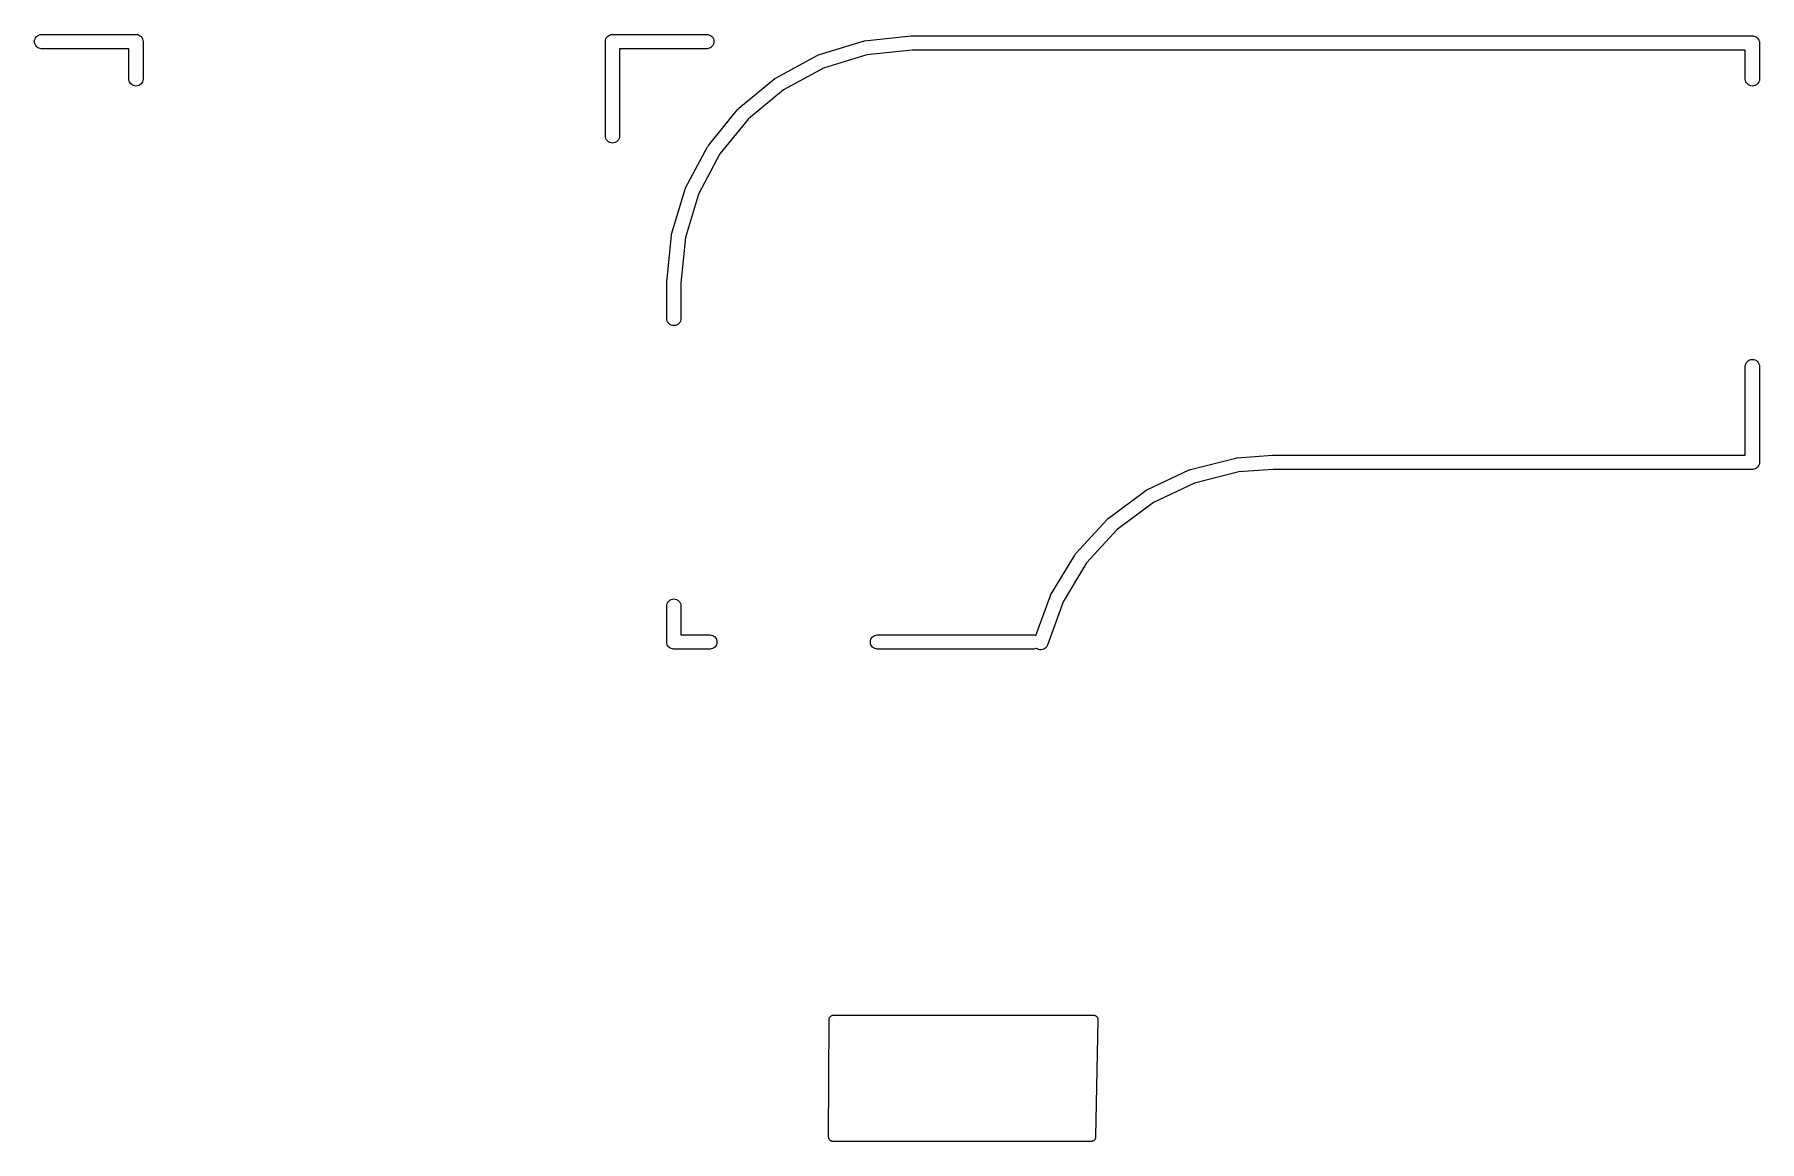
# Model space of a CAD drawing. Extents: x -13 to 127, y -89 to 15.
# Drawn here: x 5.92 to 24.21, y -4.66 to 7.08 of the extents above; entities that cross this region are included whole.
import ezdxf

# ---------------------------------------------------------------- set-up
doc = ezdxf.new("R2010")
doc.units = 0
doc.layers.add('BLACK', color=7, linetype='CONTINUOUS')

msp = doc.modelspace()

# ---------------------------------------------------------------- linework, layer by layer
at = {"layer": 'BLACK', "linetype": 'CONTINUOUS'}
for p, q in [((5.92464, 7), (5.92609, 7.0147)), ((5.92609, 6.9853), (5.92464, 7)), ((5.92609, 7.0147), (5.93037, 7.02884)), ((5.93037, 6.97116), (5.92609, 6.9853)), ((5.93037, 7.02884), (5.93734, 7.04187)), ((5.93734, 6.95813), (5.93037, 6.97116)), ((5.93734, 7.04187), (5.94671, 7.05329)), ((5.94671, 6.94671), (5.93734, 6.95813)), ((5.94671, 7.05329), (5.95813, 7.06266)), ((5.95813, 6.93734), (5.94671, 6.94671)), ((5.95813, 7.06266), (5.97116, 7.06962)), ((5.97116, 7.06962), (5.9853, 7.07391)), ((5.9853, 7.07391), (5.99632, 7.075)), ((5.99632, 7.075), (6.99632, 7.075)), ((6.99632, 7.075), (7, 7.07536)), ((7, 7.07536), (7.00367, 7.075)), ((7.00367, 7.075), (7.0147, 7.07391)), ((7.0147, 7.07391), (7.02884, 7.06962)), ((7.02884, 7.06962), (7.04187, 7.06266)), ((7.04187, 7.06266), (7.05329, 7.05329)), ((7.05329, 7.05329), (7.06266, 7.04187)), ((7.06266, 7.04187), (7.06962, 7.02884)), ((7.06962, 7.02884), (7.07391, 7.0147)), ((7.07391, 7.0147), (7.07536, 7)), ((7.07536, 7), (7.075, 6.99632)), ((7.075, 6.99632), (7.075, 6.60032)), ((11.9746, 7), (11.9761, 7.0147)), ((11.975, 6.99631), (11.9746, 7)), ((11.975, 5.99633), (11.975, 6.99631)), ((11.9761, 7.0147), (11.9804, 7.02884)), ((11.9804, 7.02884), (11.9873, 7.04187)), ((11.9873, 7.04187), (11.9967, 7.05329)), ((11.9967, 7.05329), (12.0081, 7.06266)), ((12.0081, 7.06266), (12.0212, 7.06962)), ((12.0212, 7.06962), (12.0353, 7.07391)), ((12.0353, 7.07391), (12.0463, 7.075)), ((12.0463, 7.075), (12.05, 7.07536)), ((12.05, 7.07536), (12.0537, 7.075)), ((12.0537, 7.075), (13.0537, 7.075)), ((13.0537, 7.075), (13.0647, 7.07391)), ((13.0647, 7.07391), (13.0788, 7.06962)), ((13.0788, 7.06962), (13.0919, 7.06266)), ((13.0919, 7.06266), (13.1033, 7.05329)), ((13.1033, 6.94671), (13.0919, 6.93734)), ((13.1033, 7.05329), (13.1127, 7.04187)), ((13.1127, 6.95813), (13.1033, 6.94671)), ((13.1127, 7.04187), (13.1196, 7.02884)), ((13.1196, 6.97116), (13.1127, 6.95813)), ((13.1196, 7.02884), (13.1239, 7.0147)), ((13.1239, 6.9853), (13.1196, 6.97116)), ((13.1239, 7.0147), (13.1254, 7)), ((13.1254, 7), (13.1239, 6.9853)), ((14.2335, 6.85818), (14.7071, 7.00477)), ((14.7071, 7.00477), (14.7081, 7.00507)), ((14.7071, 7.00477), (14.7071, 7.00477)), ((14.7081, 7.00507), (14.7148, 7.00634)), ((14.7148, 7.00634), (14.7214, 7.00771)), ((14.7214, 7.00771), (15.2144, 7.05953)), ((15.2144, 7.05953), (15.2155, 7.05963)), ((15.2155, 7.05963), (15.2187, 7.05961)), ((15.2187, 7.05961), (15.222, 7.05994)), ((15.222, 7.05994), (15.2362, 7.05999)), ((15.2362, 7.05999), (15.2363, 7.06)), ((15.2363, 7.06), (24.1263, 7.06)), ((24.1263, 7.06), (24.13, 7.06036)), ((24.13, 7.06036), (24.1337, 7.06)), ((24.1337, 7.06), (24.1447, 7.05891)), ((24.1447, 7.05891), (24.1588, 7.05462)), ((24.1588, 7.05462), (24.1719, 7.04766)), ((24.1719, 7.04766), (24.1833, 7.03829)), ((24.1833, 7.03829), (24.1927, 7.02687)), ((24.1927, 7.02687), (24.1996, 7.01384)), ((24.1996, 7.01384), (24.2039, 6.9997)), ((24.2039, 6.9997), (24.2054, 6.985)), ((24.2054, 6.985), (24.205, 6.98133)), ((24.205, 6.98133), (24.205, 6.60032)), ((5.97116, 6.93037), (5.95813, 6.93734)), ((5.9853, 6.92609), (5.97116, 6.93037)), ((5.99632, 6.925), (5.9853, 6.92609)), ((6.925, 6.925), (5.99632, 6.925)), ((6.925, 6.60032), (6.925, 6.925)), ((13.0537, 6.925), (12.125, 6.925)), ((12.125, 6.925), (12.125, 5.99632)), ((13.0647, 6.92609), (13.0537, 6.925)), ((13.0788, 6.93037), (13.0647, 6.92609)), ((13.0919, 6.93734), (13.0788, 6.93037)), ((13.784, 6.61673), (14.22, 6.85251)), ((14.22, 6.85251), (14.221, 6.853)), ((14.221, 6.853), (14.2273, 6.85554)), ((14.2273, 6.85554), (14.2335, 6.85818)), ((14.7444, 6.8593), (14.2849, 6.71706)), ((15.2263, 6.90995), (14.7444, 6.8593)), ((15.2403, 6.91), (15.2263, 6.90995)), ((24.055, 6.91), (15.2403, 6.91)), ((24.055, 6.60033), (24.055, 6.91)), ((6.92609, 6.5893), (6.925, 6.60032)), ((6.93038, 6.57516), (6.92609, 6.5893)), ((7.07391, 6.5893), (7.06962, 6.57516)), ((7.075, 6.60032), (7.07391, 6.5893)), ((13.3899, 6.29256), (13.7718, 6.60854)), ((13.7718, 6.60854), (13.7727, 6.60921)), ((13.7727, 6.60921), (13.7783, 6.61292)), ((13.7783, 6.61292), (13.784, 6.61673)), ((14.2849, 6.71706), (13.8618, 6.48828)), ((24.0561, 6.5893), (24.055, 6.60033)), ((24.0604, 6.57516), (24.0561, 6.5893)), ((24.2039, 6.5893), (24.1996, 6.57516)), ((24.205, 6.60032), (24.2039, 6.5893)), ((6.93734, 6.56213), (6.93038, 6.57516)), ((6.94671, 6.55071), (6.93734, 6.56213)), ((6.95813, 6.54134), (6.94671, 6.55071)), ((6.97116, 6.53437), (6.95813, 6.54134)), ((6.9853, 6.53009), (6.97116, 6.53437)), ((7, 6.52864), (6.9853, 6.53009)), ((7.0147, 6.53009), (7, 6.52864)), ((7.02884, 6.53437), (7.0147, 6.53009)), ((7.04187, 6.54134), (7.02884, 6.53437)), ((7.05329, 6.55071), (7.04187, 6.54134)), ((7.06266, 6.56213), (7.05329, 6.55071)), ((7.06962, 6.57516), (7.06266, 6.56213)), ((13.8618, 6.48828), (13.4912, 6.18167)), ((24.0673, 6.56213), (24.0604, 6.57516)), ((24.0767, 6.55071), (24.0673, 6.56213)), ((24.0881, 6.54134), (24.0767, 6.55071)), ((24.1012, 6.53437), (24.0881, 6.54134)), ((24.1153, 6.53009), (24.1012, 6.53437)), ((24.13, 6.52864), (24.1153, 6.53009)), ((24.1447, 6.53009), (24.13, 6.52864)), ((24.1588, 6.53437), (24.1447, 6.53009)), ((24.1719, 6.54134), (24.1588, 6.53437)), ((24.1833, 6.55071), (24.1719, 6.54134)), ((24.1927, 6.56213), (24.1833, 6.55071)), ((24.1996, 6.57516), (24.1927, 6.56213)), ((13.0663, 5.89802), (13.3796, 6.28217)), ((13.3796, 6.28217), (13.3802, 6.28298)), ((13.3802, 6.28298), (13.3851, 6.2877)), ((13.3851, 6.2877), (13.3899, 6.29256)), ((13.4912, 6.18167), (13.1871, 5.80891)), ((11.9761, 5.9853), (11.975, 5.99633)), ((11.9804, 5.97116), (11.9761, 5.9853)), ((11.9873, 5.95813), (11.9804, 5.97116)), ((11.9967, 5.94671), (11.9873, 5.95813)), ((12.0081, 5.93734), (11.9967, 5.94671)), ((12.0212, 5.93037), (12.0081, 5.93734)), ((12.0353, 5.92609), (12.0212, 5.93037)), ((12.05, 5.92464), (12.0353, 5.92609)), ((12.0647, 5.92609), (12.05, 5.92464)), ((12.0788, 5.93037), (12.0647, 5.92609)), ((12.0919, 5.93734), (12.0788, 5.93037)), ((12.1033, 5.94671), (12.0919, 5.93734)), ((12.1127, 5.95813), (12.1033, 5.94671)), ((12.1196, 5.97116), (12.1127, 5.95813)), ((12.1239, 5.9853), (12.1196, 5.97116)), ((12.125, 5.99632), (12.1239, 5.9853)), ((12.8254, 5.44813), (13.0582, 5.88582)), ((13.0582, 5.88583), (13.0587, 5.88675)), ((13.0582, 5.88582), (13.0582, 5.88583)), ((13.0582, 5.88582), (13.0582, 5.88582)), ((13.0587, 5.88675), (13.0625, 5.89235)), ((13.0625, 5.89235), (13.0663, 5.89802)), ((13.1871, 5.80891), (12.9613, 5.3842)), ((12.6766, 4.96003), (12.8199, 5.4346)), ((12.8199, 5.4346), (12.8202, 5.4356)), ((12.8202, 5.4356), (12.8229, 5.44189)), ((12.9613, 5.3842), (12.8223, 4.92372)), ((12.8229, 5.44189), (12.8254, 5.44813)), ((12.6254, 4.45232), (12.6737, 4.94566)), ((12.6737, 4.94568), (12.6738, 4.94672)), ((12.6737, 4.94567), (12.6737, 4.94568)), ((12.6737, 4.94566), (12.6737, 4.94567)), ((12.6738, 4.94672), (12.6752, 4.95334)), ((12.6752, 4.95334), (12.6766, 4.96003)), ((12.8223, 4.92372), (12.775, 4.44133)), ((12.625, 4.44867), (12.6254, 4.45231)), ((12.625, 4.06032), (12.625, 4.44867)), ((12.6254, 4.45231), (12.6254, 4.45232)), ((12.775, 4.44133), (12.775, 4.06032)), ((12.6261, 4.0493), (12.625, 4.06032)), ((12.6304, 4.03516), (12.6261, 4.0493)), ((12.6373, 4.02213), (12.6304, 4.03516)), ((12.6467, 4.01071), (12.6373, 4.02213)), ((12.7627, 4.02213), (12.7533, 4.01071)), ((12.7696, 4.03516), (12.7627, 4.02213)), ((12.7739, 4.0493), (12.7696, 4.03516)), ((12.775, 4.06032), (12.7739, 4.0493)), ((12.6581, 4.00134), (12.6467, 4.01071)), ((12.6712, 3.99437), (12.6581, 4.00134)), ((12.6853, 3.99009), (12.6712, 3.99437)), ((12.7, 3.98864), (12.6853, 3.99009)), ((12.7147, 3.99009), (12.7, 3.98864)), ((12.7288, 3.99437), (12.7147, 3.99009)), ((12.7419, 4.00134), (12.7288, 3.99437)), ((12.7533, 4.01071), (12.7419, 4.00134)), ((24.055, 3.55967), (24.0561, 3.5707)), ((24.055, 2.615), (24.055, 3.55967)), ((24.0561, 3.5707), (24.0604, 3.58484)), ((24.0604, 3.58484), (24.0673, 3.59787)), ((24.0673, 3.59787), (24.0767, 3.60929)), ((24.0767, 3.60929), (24.0881, 3.61866)), ((24.0881, 3.61866), (24.1012, 3.62562)), ((24.1012, 3.62562), (24.1153, 3.62991)), ((24.1153, 3.62991), (24.13, 3.63136)), ((24.13, 3.63136), (24.1447, 3.62991)), ((24.1447, 3.62991), (24.1588, 3.62562)), ((24.1588, 3.62562), (24.1719, 3.61866)), ((24.1719, 3.61866), (24.1833, 3.60929)), ((24.1833, 3.60929), (24.1927, 3.59787)), ((24.1927, 3.59787), (24.1996, 3.58484)), ((24.1996, 3.58484), (24.2039, 3.5707)), ((24.2039, 3.5707), (24.205, 3.55967)), ((24.205, 3.55967), (24.205, 2.54368)), ((18.1756, 2.46412), (18.6564, 2.58486)), ((18.6564, 2.58486), (18.6574, 2.58511)), ((18.6574, 2.58511), (18.6633, 2.5859)), ((18.6633, 2.5859), (18.6691, 2.58691)), ((18.6691, 2.58691), (19.0436, 2.61473)), ((19.0436, 2.61473), (19.0463, 2.615)), ((19.0463, 2.615), (24.055, 2.615)), ((17.7137, 2.24736), (18.1618, 2.45918)), ((18.1618, 2.45918), (18.1619, 2.45919)), ((18.1619, 2.45919), (18.1628, 2.45963)), ((18.1628, 2.45963), (18.1692, 2.46183)), ((18.1692, 2.46183), (18.1756, 2.46412)), ((18.6867, 2.4378), (18.2193, 2.32043)), ((19.0528, 2.465), (18.6867, 2.4378)), ((24.1263, 2.465), (19.0528, 2.465)), ((24.13, 2.46464), (24.1263, 2.465)), ((24.1337, 2.465), (24.13, 2.46464)), ((24.1447, 2.46609), (24.1337, 2.465)), ((24.1588, 2.47037), (24.1447, 2.46609)), ((24.1719, 2.47734), (24.1588, 2.47037)), ((24.1833, 2.48671), (24.1719, 2.47734)), ((24.1927, 2.49813), (24.1833, 2.48671)), ((24.1996, 2.51116), (24.1927, 2.49813)), ((24.2039, 2.5253), (24.1996, 2.51116)), ((24.2054, 2.54), (24.2039, 2.5253)), ((24.205, 2.54368), (24.2054, 2.54)), ((17.3026, 1.945), (17.7011, 2.23984)), ((17.7011, 2.23985), (17.702, 2.24046)), ((17.7011, 2.23984), (17.7011, 2.23985)), ((17.7011, 2.23984), (17.7011, 2.23984)), ((17.702, 2.24046), (17.7078, 2.24385)), ((17.7078, 2.24385), (17.7137, 2.24736)), ((18.2193, 2.32043), (17.7844, 2.11489)), ((17.7844, 2.11489), (17.3977, 1.82878)), ((16.9581, 1.56855), (17.2917, 1.93518)), ((17.3977, 1.82878), (17.074, 1.47303)), ((17.2917, 1.93519), (17.2925, 1.93595)), ((17.2917, 1.93518), (17.2917, 1.93519)), ((17.2917, 1.93518), (17.2917, 1.93518)), ((17.2925, 1.93595), (17.2975, 1.94042)), ((17.2975, 1.94042), (17.3026, 1.945)), ((16.6933, 1.13236), (16.9493, 1.55681)), ((17.074, 1.47303), (16.8255, 1.06117)), ((16.9493, 1.55681), (16.9494, 1.55682)), ((16.9493, 1.55681), (16.9493, 1.55681)), ((16.9494, 1.55682), (16.9499, 1.55771)), ((16.9499, 1.55771), (16.954, 1.56308)), ((16.954, 1.56308), (16.9581, 1.56855)), ((16.5371, 0.70516), (16.687, 1.11914)), ((16.687, 1.11916), (16.6873, 1.12013)), ((16.687, 1.11915), (16.687, 1.11916)), ((16.687, 1.11914), (16.687, 1.11915)), ((16.6873, 1.12013), (16.6903, 1.12621)), ((16.6903, 1.12621), (16.6933, 1.13236)), ((12.625, 1.01967), (12.6261, 1.0307)), ((12.625, 0.63868), (12.625, 1.01967)), ((12.6261, 1.0307), (12.6304, 1.04484)), ((12.6304, 1.04484), (12.6373, 1.05787)), ((12.6373, 1.05787), (12.6467, 1.06929)), ((12.6467, 1.06929), (12.6581, 1.07866)), ((12.6581, 1.07866), (12.6712, 1.08562)), ((12.6712, 1.08562), (12.6853, 1.08991)), ((12.6853, 1.08991), (12.7, 1.09136)), ((12.7, 1.09136), (12.7147, 1.08991)), ((12.7147, 1.08991), (12.7288, 1.08562)), ((12.7288, 1.08562), (12.7419, 1.07866)), ((12.7419, 1.07866), (12.7533, 1.06929)), ((12.7533, 1.06929), (12.7627, 1.05787)), ((12.7627, 1.05787), (12.7696, 1.04484)), ((12.7696, 1.04484), (12.7739, 1.0307)), ((12.7739, 1.0307), (12.775, 1.01967)), ((12.775, 1.01967), (12.775, 0.71)), ((16.8255, 1.06117), (16.6593, 0.60197)), ((12.6246, 0.635), (12.625, 0.63868)), ((12.6261, 0.6203), (12.6246, 0.635)), ((12.6304, 0.60616), (12.6261, 0.6203)), ((12.6373, 0.59313), (12.6304, 0.60616)), ((12.6467, 0.58171), (12.6373, 0.59313)), ((12.6581, 0.57234), (12.6467, 0.58171)), ((12.6712, 0.56537), (12.6581, 0.57234)), ((12.6853, 0.56109), (12.6712, 0.56537)), ((12.6963, 0.56), (12.6853, 0.56109)), ((12.7, 0.55964), (12.6963, 0.56)), ((12.7037, 0.56), (12.7, 0.55964)), ((13.0847, 0.56), (12.7037, 0.56)), ((12.775, 0.71), (13.0847, 0.71)), ((13.0847, 0.71), (13.0957, 0.70891)), ((13.0957, 0.56109), (13.0847, 0.56)), ((13.0957, 0.70891), (13.1098, 0.70462)), ((13.1098, 0.56537), (13.0957, 0.56109)), ((13.1098, 0.70462), (13.1229, 0.69766)), ((13.1229, 0.57234), (13.1098, 0.56537)), ((13.1229, 0.69766), (13.1343, 0.68829)), ((13.1343, 0.58171), (13.1229, 0.57234)), ((13.1343, 0.68829), (13.1437, 0.67687)), ((13.1437, 0.59313), (13.1343, 0.58171)), ((13.1437, 0.67687), (13.1506, 0.66384)), ((13.1506, 0.60616), (13.1437, 0.59313)), ((13.1506, 0.66384), (13.1549, 0.6497)), ((13.1549, 0.6203), (13.1506, 0.60616)), ((13.1549, 0.6497), (13.1564, 0.635)), ((13.1564, 0.635), (13.1549, 0.6203)), ((14.7836, 0.635), (14.7851, 0.6497)), ((14.7851, 0.6203), (14.7836, 0.635)), ((14.7851, 0.6497), (14.7894, 0.66384)), ((14.7894, 0.60616), (14.7851, 0.6203)), ((14.7894, 0.66384), (14.7963, 0.67687)), ((14.7963, 0.59313), (14.7894, 0.60616)), ((14.7963, 0.67687), (14.8057, 0.68829)), ((14.8057, 0.58171), (14.7963, 0.59313)), ((14.8057, 0.68829), (14.8171, 0.69766)), ((14.8171, 0.57234), (14.8057, 0.58171)), ((14.8171, 0.69766), (14.8302, 0.70462)), ((14.8302, 0.56537), (14.8171, 0.57234)), ((14.8302, 0.70462), (14.8443, 0.70891)), ((14.8443, 0.56109), (14.8302, 0.56537)), ((14.8443, 0.70891), (14.8553, 0.71)), ((14.8553, 0.56), (14.8443, 0.56109)), ((14.8553, 0.71), (16.5137, 0.71)), ((16.5137, 0.56), (14.8553, 0.56)), ((16.5137, 0.71), (16.5247, 0.70891)), ((16.5247, 0.56109), (16.5137, 0.56)), ((16.5247, 0.70891), (16.5371, 0.70516)), ((16.5388, 0.56537), (16.5247, 0.56109)), ((16.5437, 0.56797), (16.5388, 0.56537)), ((16.5495, 0.56356), (16.5437, 0.56797)), ((16.5627, 0.55716), (16.5495, 0.56356)), ((16.5769, 0.55345), (16.5627, 0.55716)), ((16.5915, 0.55255), (16.5769, 0.55345)), ((16.606, 0.55451), (16.5915, 0.55255)), ((16.6198, 0.55925), (16.606, 0.55451)), ((16.6325, 0.56659), (16.6198, 0.55925)), ((16.6435, 0.57625), (16.6325, 0.56659)), ((16.6524, 0.58787), (16.6435, 0.57625)), ((16.6589, 0.60099), (16.6524, 0.58787)), ((16.6593, 0.60197), (16.6589, 0.60099)), ((14.34, -4.6098), (14.345, -3.3698)), ((14.345, -3.3691), (14.3455, -3.36454)), ((14.345, -3.36964), (14.345, -3.3691)), ((14.345, -3.36965), (14.345, -3.36964)), ((14.345, -3.36966), (14.345, -3.36965)), ((14.345, -3.3698), (14.345, -3.36966)), ((14.3455, -3.36454), (14.346, -3.35995)), ((14.346, -3.35995), (14.3461, -3.35968)), ((14.3461, -3.35941), (14.3475, -3.35503)), ((14.3461, -3.35968), (14.3461, -3.35941)), ((14.3475, -3.35503), (14.3489, -3.35062)), ((14.3489, -3.35062), (14.349, -3.35038)), ((14.349, -3.35038), (14.3491, -3.35012)), ((14.3491, -3.35012), (14.3514, -3.3461)), ((14.3514, -3.3461), (14.3535, -3.34204)), ((14.3535, -3.34204), (14.3537, -3.34183)), ((14.3537, -3.34183), (14.3539, -3.34159)), ((14.3539, -3.34159), (14.3568, -3.33808)), ((14.3568, -3.33808), (14.3598, -3.33452)), ((14.3598, -3.33452), (14.36, -3.33435)), ((14.36, -3.33435), (14.3602, -3.33413)), ((14.3602, -3.33413), (14.3637, -3.33128)), ((14.3637, -3.33128), (14.3673, -3.32835)), ((14.3673, -3.32835), (14.3676, -3.32822)), ((14.3676, -3.32822), (14.3678, -3.32805)), ((14.3678, -3.32805), (14.3718, -3.32595)), ((14.3718, -3.32595), (14.3759, -3.32377)), ((14.3759, -3.32377), (14.3762, -3.32369)), ((14.3762, -3.32369), (14.3765, -3.32357)), ((14.3765, -3.32357), (14.3808, -3.3223)), ((14.3808, -3.3223), (14.3853, -3.32095)), ((14.3853, -3.32095), (14.3856, -3.32092)), ((14.3856, -3.32092), (14.3858, -3.32085)), ((14.3858, -3.32085), (14.3904, -3.32045)), ((14.3904, -3.32045), (14.395, -3.32)), ((14.395, -3.32), (17.145, -3.32)), ((17.145, -3.32), (17.1457, -3.32)), ((17.1457, -3.32), (17.146, -3.32004)), ((17.146, -3.32004), (17.1464, -3.32002)), ((17.1464, -3.32002), (17.1509, -3.32059)), ((17.1509, -3.32059), (17.1554, -3.32109)), ((17.1554, -3.32109), (17.1557, -3.32119)), ((17.1557, -3.32119), (17.156, -3.32123)), ((17.156, -3.32123), (17.1603, -3.32266)), ((17.1603, -3.32266), (17.1647, -3.32404)), ((17.1647, -3.32404), (17.165, -3.3242)), ((17.165, -3.3242), (17.1653, -3.32431)), ((17.1653, -3.32431), (17.1693, -3.32655)), ((17.1693, -3.32655), (17.1732, -3.32874)), ((17.195, -3.37101), (17.17, -4.61101)), ((17.1732, -3.32874), (17.1735, -3.32896)), ((17.1735, -3.32896), (17.1738, -3.32912)), ((17.1738, -3.32912), (17.1773, -3.33212)), ((17.1773, -3.33212), (17.1807, -3.33502)), ((17.1807, -3.33502), (17.1809, -3.33527)), ((17.1809, -3.33527), (17.1812, -3.33549)), ((17.1812, -3.33549), (17.184, -3.3391)), ((17.184, -3.3391), (17.1868, -3.34262)), ((17.1868, -3.34262), (17.187, -3.34291)), ((17.187, -3.34291), (17.1872, -3.34318)), ((17.1872, -3.34318), (17.1893, -3.34726)), ((17.1893, -3.34726), (17.1914, -3.35127)), ((17.1914, -3.35127), (17.1915, -3.35159)), ((17.1915, -3.35159), (17.1916, -3.35188)), ((17.1916, -3.35188), (17.1928, -3.3563)), ((17.1928, -3.3563), (17.1941, -3.36063)), ((17.1941, -3.36063), (17.1941, -3.36096)), ((17.1941, -3.36096), (17.1942, -3.36128)), ((17.1942, -3.36128), (17.1946, -3.36584)), ((17.1946, -3.36584), (17.195, -3.37035)), ((17.195, -3.37035), (17.195, -3.37068)), ((17.195, -3.37068), (17.195, -3.37101)), ((14.3405, -4.61476), (14.34, -4.6098)), ((14.3409, -4.61937), (14.3405, -4.61476)), ((14.3409, -4.61944), (14.3409, -4.61937)), ((14.3409, -4.61951), (14.3409, -4.61944)), ((14.3423, -4.62419), (14.3409, -4.61951)), ((14.3436, -4.62873), (14.3423, -4.62419)), ((14.3437, -4.6288), (14.3436, -4.62873)), ((14.3437, -4.62887), (14.3437, -4.6288)), ((14.3459, -4.63311), (14.3437, -4.62887)), ((14.3482, -4.63738), (14.3459, -4.63311)), ((14.3482, -4.63743), (14.3482, -4.63738)), ((14.3482, -4.6375), (14.3482, -4.63743)), ((14.3514, -4.64139), (14.3482, -4.6375)), ((14.3543, -4.64498), (14.3514, -4.64139)), ((14.3543, -4.64503), (14.3543, -4.64498)), ((14.3544, -4.64509), (14.3543, -4.64503)), ((14.3582, -4.6483), (14.3544, -4.64509)), ((14.3618, -4.65126), (14.3582, -4.6483)), ((14.3618, -4.65129), (14.3618, -4.65126)), ((14.3619, -4.65134), (14.3618, -4.65129)), ((14.3661, -4.65362), (14.3619, -4.65134)), ((14.3703, -4.65596), (14.3661, -4.65362)), ((14.3704, -4.65598), (14.3703, -4.65596)), ((14.3704, -4.65601), (14.3704, -4.65598)), ((14.375, -4.65744), (14.3704, -4.65601)), ((14.3796, -4.65891), (14.375, -4.65744)), ((14.3797, -4.65891), (14.3796, -4.65891)), ((14.3797, -4.65894), (14.3797, -4.65891)), ((14.3846, -4.65947), (14.3797, -4.65894)), ((14.3893, -4.65999), (14.3846, -4.65947)), ((14.3894, -4.66), (14.3893, -4.65999)), ((14.3895, -4.66), (14.3894, -4.66)), ((14.3894, -4.66), (14.3894, -4.66)), ((14.39, -4.66), (14.3895, -4.66)), ((17.12, -4.66), (14.39, -4.66)), ((17.1242, -4.65959), (17.12, -4.66)), ((17.1284, -4.65929), (17.1242, -4.65959)), ((17.129, -4.65911), (17.1284, -4.65929)), ((17.1297, -4.65905), (17.129, -4.65911)), ((17.1338, -4.65783), (17.1297, -4.65905)), ((17.1378, -4.65673), (17.1338, -4.65783)), ((17.1384, -4.65642), (17.1378, -4.65673)), ((17.1391, -4.65623), (17.1384, -4.65642)), ((17.1428, -4.65424), (17.1391, -4.65623)), ((17.1465, -4.65238), (17.1428, -4.65424)), ((17.1471, -4.65197), (17.1465, -4.65238)), ((17.1477, -4.65165), (17.1471, -4.65197)), ((17.1509, -4.64898), (17.1477, -4.65165)), ((17.1543, -4.64642), (17.1509, -4.64898)), ((17.1547, -4.64591), (17.1543, -4.64642)), ((17.1552, -4.64548), (17.1547, -4.64591)), ((17.1579, -4.64223), (17.1552, -4.64548)), ((17.1607, -4.63907), (17.1579, -4.64223)), ((17.161, -4.63849), (17.1607, -4.63907)), ((17.1615, -4.63796), (17.161, -4.63849)), ((17.1635, -4.63426), (17.1615, -4.63796)), ((17.1656, -4.63062), (17.1635, -4.63426)), ((17.1658, -4.62997), (17.1656, -4.63062)), ((17.1661, -4.62938), (17.1658, -4.62997)), ((17.1673, -4.62537), (17.1661, -4.62938)), ((17.1687, -4.62138), (17.1673, -4.62537)), ((17.1688, -4.62071), (17.1687, -4.62138)), ((17.169, -4.62005), (17.1688, -4.62071)), ((17.1694, -4.61587), (17.169, -4.62005)), ((17.17, -4.61171), (17.1694, -4.61587)), ((17.17, -4.61101), (17.17, -4.61171))]:
    msp.add_line(p, q, dxfattribs=at)

doc.saveas('drawing.dxf')
